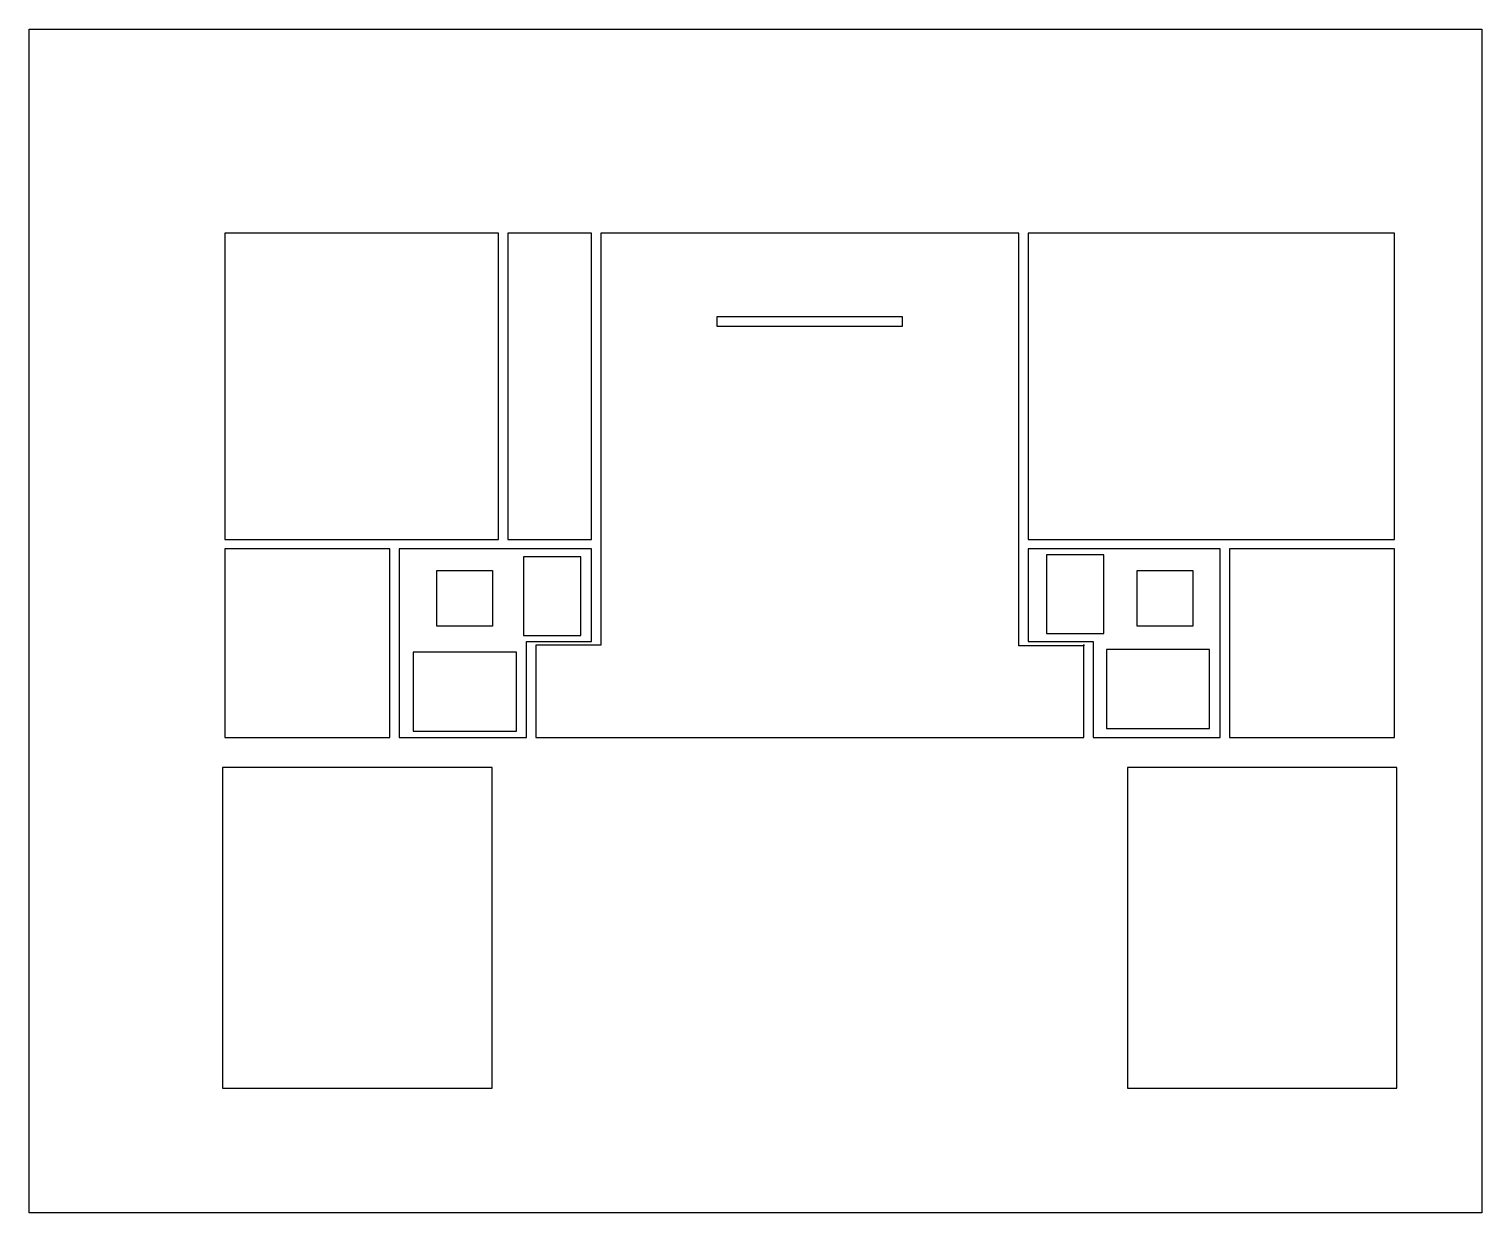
# Model space of a CAD drawing. Header units: metres. Extents: x 2552077 to 2567719, y 5171667 to 5184416.
import ezdxf

# ---------------------------------------------------------------- set-up
doc = ezdxf.new("R2010")
doc.units = ezdxf.units.M
doc.layers.add('AREE LEONARDO', color=5, linetype='Continuous')

msp = doc.modelspace()

# ---------------------------------------------------------------- linework, layer by layer
at = {"layer": 'AREE LEONARDO', "color": 4}
msp.add_lwpolyline([(2552077, 5184416), (2567719, 5184416), (2567719, 5171667), (2552077, 5171667)], close=True, dxfattribs=at)
at = {"layer": 'AREE LEONARDO', "color": 5}
for points in [[(2554186, 5182218), (2554186, 5178919), (2557132, 5178919), (2557132, 5182218), (2554186, 5182218)], [(2558132, 5182218), (2557232, 5182218), (2557232, 5178919), (2558132, 5178919), (2558132, 5182218)], [(2562732, 5182218), (2558232, 5182218), (2558232, 5177780), (2557532, 5177780), (2557532, 5176788), (2563432, 5176788), (2563432, 5177788), (2563432, 5177775), (2562732, 5177775), (2562732, 5182218)], [(2566777, 5182218), (2562832, 5182218), (2562832, 5178919), (2566777, 5178919), (2566777, 5182218)], [(2558132, 5178819), (2556062, 5178819), (2556062, 5176788), (2557432, 5176788), (2557432, 5177820), (2558132, 5177820), (2558132, 5177819), (2558132, 5178819)], [(2562832, 5178819), (2562832, 5177819), (2563532, 5177819), (2563532, 5176788), (2564901, 5176788), (2564901, 5178819), (2562832, 5178819)], [(2563902, 5173011), (2566802, 5173011), (2566802, 5176463), (2563902, 5176463), (2563902, 5173011)]]:
    msp.add_lwpolyline(points, dxfattribs=at)
at = {"layer": 'AREE LEONARDO', "color": 2}
msp.add_lwpolyline([(2561482, 5181318), (2559482, 5181318), (2559482, 5181218), (2561482, 5181218), (2561482, 5181318)], dxfattribs=at)
at = {"layer": 'AREE LEONARDO', "color": 3}
for points in [[(2554186, 5178819), (2554186, 5176788), (2555962, 5176788), (2555962, 5178819), (2554186, 5178819)], [(2566777, 5178819), (2565001, 5178819), (2565001, 5176788), (2566777, 5176788), (2566777, 5178819)], [(2554161, 5173011), (2557061, 5173011), (2557061, 5176463), (2554161, 5176463), (2554161, 5173011)]]:
    msp.add_lwpolyline(points, dxfattribs=at)
at = {"layer": 'AREE LEONARDO', "color": 6}
for points in [[(2557400, 5177884), (2558018, 5177884), (2558018, 5178733), (2557400, 5178733)], [(2563032, 5177906), (2563650, 5177906), (2563650, 5178755), (2563032, 5178755)], [(2556213, 5176856), (2557323, 5176856), (2557323, 5177705), (2556213, 5177705)], [(2563676, 5176885), (2564786, 5176885), (2564786, 5177735), (2563676, 5177735)]]:
    msp.add_lwpolyline(points, close=True, dxfattribs=at)
at = {"layer": 'AREE LEONARDO', "color": 1}
for points in [[(2556467, 5178586), (2557067, 5178586), (2557067, 5177986), (2556467, 5177986)], [(2564007, 5178586), (2564607, 5178586), (2564607, 5177986), (2564007, 5177986)]]:
    msp.add_lwpolyline(points, close=True, dxfattribs=at)

doc.saveas('drawing.dxf')
